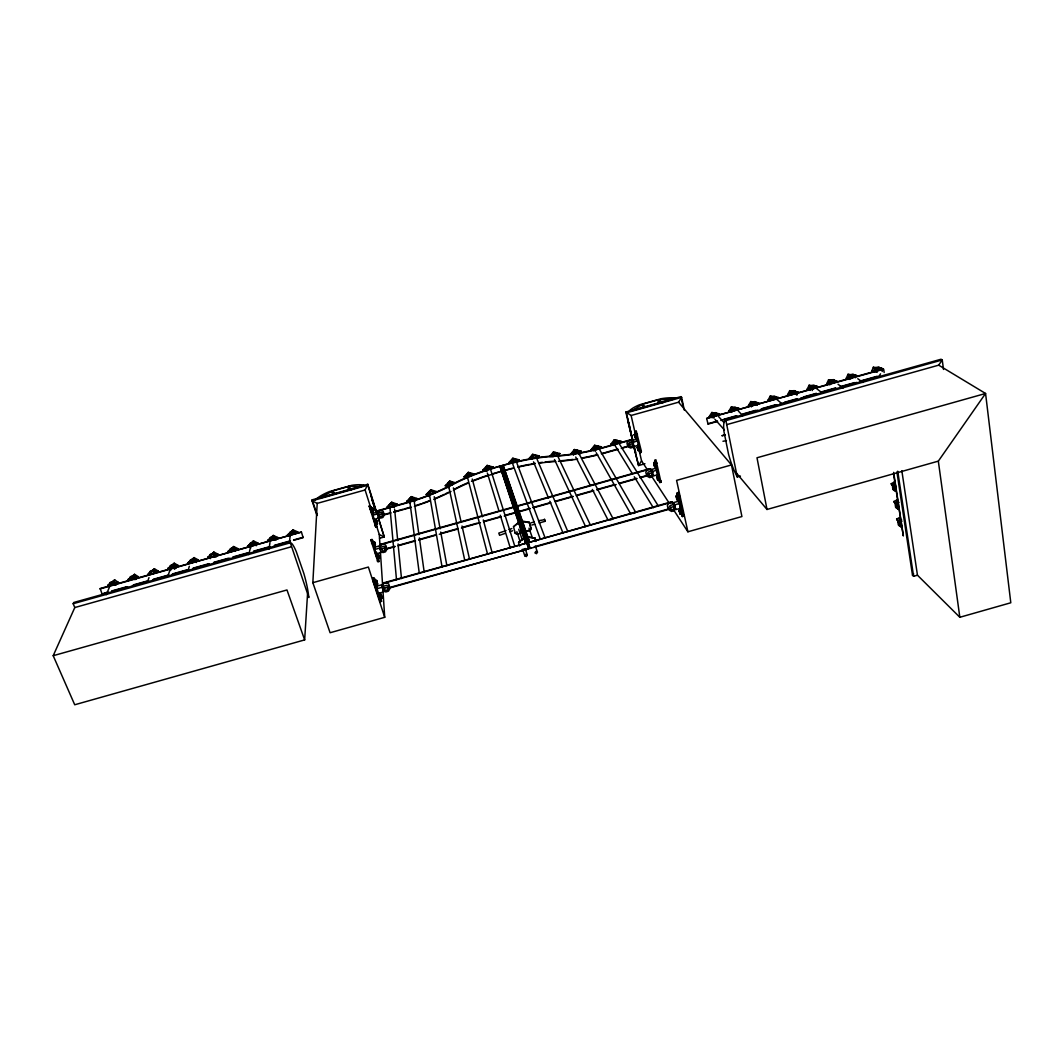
<?xml version="1.0" encoding="UTF-8"?>
<svg xmlns="http://www.w3.org/2000/svg" width="1064" height="1064" viewBox="0 0 1064 1064"><rect width="100%" height="100%" fill="white"/><g stroke="black" fill="none" stroke-linecap="round" stroke-linejoin="round"><path stroke-width="1.5" d="M382.987 590.986L384.716 617.319L330.093 632.734L312.843 582.686L317.205 503.378L312.058 500.812L312.124 499.867L367.785 484.28L376.723 512.476M289.993 541.842L308.853 597.542L308.321 593.619A27.864 3.95 73.9 0 0 303.839 573.456L296.284 551.644A27.903 3.963 73.8 0 0 290.751 543.012L289.993 541.842L73.735 602.49L73.177 603.714L74.799 607.544L53.2 655.703L74.719 704.767L304.65 639.903L307.549 593.779M108.488 592.262L102.104 594.044L100.176 588.498L301.418 532.08L303.16 537.653L293.584 540.339M301.418 532.08L99.989 588.951M524.778 555.82L525.616 554.238L527.279 554.956L526.427 556.538L524.778 555.82L522.796 549.795M943.502 369.447L942.252 359.951L941.042 359.233L725.129 419.788L724.996 421.211A27.717 5.054 74.8 0 0 723.972 431.612L728.521 454.102A27.664 5.041 74.7 0 0 735.503 473.413L737.246 476.965L740.438 476.074M289.355 543.385L290.033 536.881M269.059 549.077L269.977 542.494M635.235 431.532L635.062 432.702L636.339 431.226L635.235 431.532L640.116 452.785L641.406 451.375L636.339 431.226M537.466 552.163L536.522 553.706L534.926 552.881L535.884 551.352L537.466 552.163L535.352 546.178M248.79 554.597L250.998 545.034L254.256 545.327M657.938 477.417C657.286 472.496 660.398 483.428 658.443 479.212L659.813 482.551L660.983 482.218L655.929 459.754L654.493 461.231L655.171 464.223M348.646 486.461L332.58 490.956L319.32 498.298L361.84 486.394L348.646 486.461L347.888 489.866L351.625 489.639M658.51 399.745L642.603 404.2L631.79 410.824L673.884 399.04L658.51 399.745L657.738 403.136L663.391 402.578M659.813 482.551L654.746 460.087M532.665 454.315L531.894 457.414L528.821 458.744L532.665 454.315L539.036 455.884L537.174 457.214M188.035 570.876L189.299 566.327M679.883 508.113L682.33 516.559L683.593 516.2L678.34 492.379L676.731 493.856L677.422 497.021M677.994 493.497L678.34 492.379M167.713 576.582L170.852 567.498L172.541 567.032L174.749 569.32M349.045 489.919L350.109 486.527M659.135 403.123L660.265 399.732M147.404 582.221L148.973 577.619M682.33 516.559L677.063 492.725M875.459 371.296L871.775 371.097L873.345 367.226L876.244 367.559M106.24 594.749L110.616 584.389L113.928 584.668M102.104 594.044L107.078 592.262M447.412 485.37L449.713 481.074L455.578 482.817L452.253 483.295L449.713 481.074L445.271 485.716L448.742 485.955M849.937 378.452L846.266 378.252L848.008 374.329L856.547 375.366L853.634 375.725M252.274 543.664L253.485 540.964L258.1 543.145L255.094 545.234M429.75 492.047L430.814 489.773L436.586 491.595L434.657 492.951M831.33 380.486L828.59 379.768L830.386 383.931L826.715 383.732L828.59 379.768L836.996 380.846L834.07 381.218M410.212 498.976L411.369 496.649L417.035 498.524L414.122 500.572M810.808 389.424L807.15 389.224L809.159 385.208L817.445 386.338L814.492 386.698M192.624 560.382L194.06 557.629L198.29 559.917L195.231 562.018M109.233 584.389L110.35 582.261L112.864 581.556L115.311 582.686L116.255 584.974M108.874 585.267L109.991 583.139L112.518 582.434L114.965 583.564M789.714 390.661L791.217 394.917L787.573 394.704L789.714 390.661L797.867 391.818L796.085 393.148M128.944 579.641L130.393 576.635L132.92 575.93L135.354 577.06L136.272 579.361M129.954 580.173L130.699 578.75L134.011 579.042M149.306 573.15L150.436 571.022L152.963 570.317L155.384 571.448M149.013 574.015L150.144 571.887L152.671 571.168L155.091 572.312M150.024 574.547L150.782 573.124L154.094 573.403M169.056 568.389L170.466 565.41L172.993 564.705L175.4 565.835L176.292 568.149M170.36 568.07L171.118 566.647L174.403 566.926M390.422 504.589L391.685 502.235L397.218 504.15L394.292 506.198M189.326 561.925L190.483 559.797L192.996 559.092L195.404 560.223L196.281 562.537M189.099 562.776L190.257 560.635L192.77 559.93L195.178 561.074M190.137 563.295L190.908 561.872L194.193 562.164M209.116 557.164L210.286 555.022L212.8 554.317L215.194 555.461M210.18 557.682L210.951 556.259L214.223 556.552M229.305 550.726L230.476 548.585L232.989 547.88L235.37 549.024M229.132 551.551L230.303 549.41L232.83 548.705L235.21 549.849M230.196 552.07L230.981 550.647L234.253 550.939M249.282 545.127L250.452 542.986L252.966 542.281L255.333 543.425L256.171 545.752M249.136 545.938L250.319 543.797L252.833 543.092L255.2 544.236M269.232 539.528L270.429 537.387L272.929 536.682L275.283 537.825L276.108 540.153M269.112 540.339L270.309 538.198L272.823 537.493L275.177 538.637M770.416 400.343L767.982 400.197L770.256 396.114L778.289 397.311L776.494 398.641M270.322 540.033L271.12 538.61M270.203 540.858L271.001 539.421L274.259 539.714M289.089 534.74L290.299 532.599L292.813 531.894L295.154 533.037M290.193 535.245L291.004 533.822L294.236 534.115M317.205 503.378L365.098 489.972L367.785 484.28M374.302 519.325L378.757 518.075L377.441 513.899L378.225 510.547L401.554 504.004A80.013 24.765 -16.6 0 0 451.256 484.878A87.208 29.646 -15.3 0 1 499.867 466.152L500.945 465.846L528.781 548.811L388.174 588.419M378.225 510.547L377.467 512.289L372.866 513.207L372.972 515.149L377.441 513.899M378.438 517.064L380.566 518.141L382.867 517.49L384.024 515.508L383.346 513.34L381.218 512.263L378.904 512.914L377.76 514.909L378.784 510.973L381.085 510.334L383.2 511.398L383.878 513.566M388.706 506.038L389.956 503.884L392.456 503.179L394.731 504.349M388.772 506.797L390.023 504.642L392.523 503.937L394.811 505.107M380.486 544.342L379.675 546.218L380.486 544.342L513.646 506.93M380.726 551.445L382.987 552.562L385.447 551.87L386.684 549.769L385.953 547.481L383.692 546.351L381.231 547.042L379.994 549.157L379.848 546.949L381.072 544.848L383.532 544.156L385.793 545.273L386.511 547.561M408.656 501.144L409.919 498.989L412.42 498.284L414.694 499.455M419.283 573.323L409.826 501.636L410.677 500.2L413.856 500.506M752.009 405.903L748.378 405.69L750.785 401.58L758.685 402.804L756.89 404.134M428.3 494.188L429.563 492.034L432.064 491.329L434.312 492.499M383.067 582.992L382.202 585.027L383.067 582.992L527.185 542.933L383.093 583.498M464.795 560.475L448.596 485.836L449.447 484.413L452.586 484.719M466.218 476.526L467.482 474.398L469.942 473.706L472.15 474.863M485.264 469.517L486.541 467.389L488.988 466.71L491.169 467.867M486.248 469.291L487.099 467.867M510.933 461.577L512.223 459.449L514.657 458.77L516.825 459.927L517.45 462.255M511.186 462.255L512.462 460.127L514.909 459.435L517.077 460.606M512.396 462.707L513.247 461.284L516.333 461.603M530.949 457.64L532.239 455.498L534.687 454.82L536.855 455.991L537.466 458.318M531.229 458.318L532.519 456.177L534.979 455.485L537.134 456.656M532.452 458.757L533.317 457.334L536.402 457.653M551.844 455.339L553.16 453.184L555.621 452.493L557.789 453.676L558.387 456.017M552.163 456.004L553.48 453.849L555.94 453.158L558.108 454.341M553.094 455.791L553.972 454.355M553.413 456.456L554.291 455.02L557.376 455.352M733.681 407.871L731.301 407.033L732.391 411.409L728.76 411.196L731.301 407.033L739.081 408.297L736.049 408.696M516.865 534.181L515.202 532.958L516.865 534.181L520.509 533.157L521.413 531.681L518.926 522.597L513.486 526.72L518.78 522.158M573.31 453.53L574.64 451.362L577.127 450.671L579.295 451.854L579.88 454.235M574.573 453.982L575.464 452.546L578.563 452.865L613.103 518.753M529.287 522.264L531.122 528.954L530.218 530.431L526.574 531.455L524.911 530.218L526.427 531.016L530.058 529.992L530.976 528.515L529.287 522.264L522.437 521.134M593.739 449.261L595.082 447.079L597.569 446.388L599.737 447.585M613.529 443.781L614.886 441.6L617.373 440.895L619.527 442.092M634.064 445.377L632.801 447.385L630.513 448.024L628.531 446.92L628.013 444.725L629.276 442.704L631.577 442.065L633.559 443.169L628.279 422.674A25.895 3.006 74.7 0 1 627.693 418.857M637.828 444.646L641.552 460.845L638.586 465.553L633.612 445.55M625.858 412.047L631.125 415.479L678.553 402.205L681.612 397.364L680.973 396.619L625.858 412.047L632.495 440.762M653.469 474.797L652.112 476.925L649.665 477.603L647.564 476.446L647.032 474.118L648.375 471.99L650.836 471.299L652.937 472.456L649.585 469.41L647.151 470.102L645.795 472.23L646.327 474.544M712.76 416.915L709.143 416.702L711.816 412.5L719.464 413.803L717.641 415.133M712.175 416.117L713.585 413.936L716.059 413.231L718.16 414.441M731.872 410.598L733.282 408.403L735.769 407.712L737.844 408.922M732.657 410.411L733.601 408.962M733.242 411.023L734.187 409.56L737.232 409.906M675.653 508.432L674.19 510.707L671.57 511.438L669.322 510.215L668.777 507.754L670.24 505.48L672.86 504.735L675.108 505.959L671.437 502.567L668.817 503.312L667.367 505.573L667.913 508.033M751.556 405.078L752.98 402.884L755.453 402.192L757.528 403.416M752.94 405.504L753.884 404.041L756.916 404.387M770.575 398.973L772.012 396.779L774.472 396.087L776.534 397.311M771.227 399.572L772.65 397.377L775.124 396.673L777.186 397.896M771.972 399.399L772.916 397.936M772.61 399.984L775.217 398.056L782.412 404.16M790.206 393.481L791.643 391.273L794.103 390.581L796.165 391.805M790.871 394.052L792.321 391.858L794.781 391.166L796.843 392.39L797.269 394.797M791.603 393.893L794.21 391.964M792.281 394.478L794.888 392.549L796.258 393.361L796.55 394.97M810.515 388.546L811.965 386.352L814.439 385.66L816.474 386.884M830.146 383.053L831.609 380.846L834.07 380.154M831.569 383.452L834.189 381.524M849.764 377.547L851.24 375.339L853.7 374.648M851.2 377.959L852.184 376.483L855.177 376.842M875.353 370.378L876.842 368.171L879.303 367.479M859.845 381.524L879.024 376.151L880.566 373.836M882.123 371.522L883.266 368.942L706.656 418.458L708.039 424.097L717.628 421.411M726.712 424.642L938.687 365.165L942.252 359.951L725.914 420.626L725.129 419.788M893.973 485.171L892.55 487.232L892.896 489.493L894.811 490.61M894.771 485.862L893.334 487.937L893.68 490.198L895.609 491.315M894.917 486.315L894.186 489.201M895.715 487.006L894.758 488.389L896.26 490.65M897.511 503.764L896.074 505.826L896.42 508.06L898.322 509.164M896.686 505.56L897.63 504.19M898.442 504.921L897.484 506.291L898.987 508.512M736.461 473.094L767.011 509.47L938.328 461.138L985.57 393.481L938.687 365.165M900.197 521.466L898.787 523.501L899.12 525.709L901.022 526.8M901.128 522.624L900.184 523.98L901.674 526.175M271.373 537.958L273.262 535.431L278.01 537.573L275.017 539.648M613.197 444.419L610.816 444.26L614.167 439.871L621.163 441.361L618.384 443.369M251.49 543.531L253.485 540.964L254.535 543.691L258.1 543.145M594.643 449.966L591.079 449.726L594.563 445.297L601.439 446.827L599.577 448.17M232.112 548.465L233.694 546.524L238.176 548.731L235.144 550.819L233.694 546.524L227.696 551.671L230.542 550.407M574.281 454.222L570.73 453.982L574.347 449.54L581.064 451.083L579.188 452.426M211.404 555.022L213.877 552.07L218.24 554.331L216.205 555.714M553.187 456.682L549.676 456.443L553.4 452.014L559.943 453.57L558.081 454.9M191.467 560.608L194.06 557.629L194.645 560.475L198.29 559.917M172.421 565.197L174.23 563.188L178.326 565.516L175.254 567.617M511.159 462.827L508.858 462.667L512.821 458.238L519.033 459.821L516.24 461.803M767.011 509.47L756.996 457.773L985.57 393.481L1010.8 602.769L959.834 617.28L917.461 575.212L913.59 576.302L912.5 575.212L913.683 573.895M485.317 470.062L483.016 469.916L487.166 465.42L493.204 467.056L491.329 468.386M152.498 570.783L154.386 568.748L158.35 571.115L155.278 573.217L154.386 568.748L147.843 574.068M466.338 477.058L464.024 476.898L468.32 472.349L474.251 474.025L470.98 474.491M131.59 577.406L134.53 574.307L138.36 576.715L136.298 578.124M429.696 494.76L426.199 494.507L430.814 489.773L433.234 492.073L436.586 491.595M538.557 520.722L544.662 519.684L545.061 521.32L539.155 522.983M408.948 501.609L406.621 501.437L411.369 496.649L413.643 499.016L417.035 498.524M545.061 521.32L544.928 520.615M289.754 535.099L287.453 534.926L293.039 529.885L297.907 531.987L295.925 533.37M269.83 540.685L267.543 540.499L273.262 535.431L274.472 538.105L278.01 537.573M249.907 546.271L247.619 546.085L253.485 540.964M519.604 546.071L518.58 542.414L524.047 537.732M210.02 557.456L207.746 557.27L213.877 552.07L214.622 554.876L218.24 554.331M190.057 563.056L187.796 562.856L194.06 557.629M170.08 568.655L167.819 568.455L174.23 563.188L174.669 566.075L178.326 565.516M110.084 585.479L107.836 585.28L114.659 579.88L118.357 582.327L115.258 584.442M531.149 547.628L530.045 548.452L503.445 470.7L502.035 465.553L503.126 465.247A87.195 29.632 -15.2 0 1 554.823 455.844A79.734 24.618 -14 0 0 607.504 446.268L630.659 439.764L632.229 440.855L630.659 439.764M671.584 501.756L673.406 503.019L671.584 501.756L528.449 542.573L530.045 548.452L670.014 509.031M656.275 466.857L655.251 462.348L655.264 463.851M895.156 484.16L894.066 482.138L891.22 483.748L893.361 487.658M658.084 475.954L659.52 480.197L658.802 479.119M896.526 505.666L893.946 501.49L896.846 503.472L898.415 503.033L896.792 500.027L893.946 501.49L895.369 504.11M900.556 519.697L899.479 517.716L896.633 519.019L898.761 522.969M107.836 585.28L110.576 584.043L114.659 579.88L114.633 582.912L118.357 582.327M130.606 578.43L127.84 579.667L134.53 574.307L135.274 578.829M167.819 568.455L170.626 567.218M187.796 562.856L190.602 561.606M207.746 557.27L210.579 556.007M247.619 546.085L250.492 544.821M267.543 540.499L270.429 539.235M287.453 534.926L290.366 533.649L293.039 529.885L294.396 532.519L297.907 531.987M406.621 501.437L409.64 500.133M464.024 476.898L467.043 475.595L468.32 472.349L470.089 473.773M445.271 485.716L448.29 484.399M426.199 494.507L429.231 493.191M483.016 469.916L486.048 468.599L487.166 465.42L489.972 467.495L493.204 467.056M508.858 462.667L511.904 461.35L512.821 458.238L515.827 460.26L519.033 459.821M549.676 456.443L552.788 455.113L553.4 452.014L556.738 454.009L559.943 453.57M570.73 453.982L573.882 452.639L574.347 449.54L577.872 451.522L581.064 451.083M591.079 449.726L594.257 448.37M610.816 444.26L614.021 442.903L614.167 439.871L616.721 441.148M709.143 416.702L712.428 415.319L711.816 412.5L714.875 413.63M728.76 411.196L732.072 409.813M748.378 405.69L751.703 404.307L750.785 401.58L754.456 402.791M767.982 400.197L771.32 398.801L770.256 396.114L774.033 397.298M787.573 394.704L790.938 393.308M807.15 389.224L810.529 387.815L809.159 385.208M826.715 383.732L830.106 382.322M846.266 378.252L849.684 376.842L848.008 374.329L850.828 375.02M871.775 371.097L875.22 369.673L873.345 367.226M678.659 499.92L677.595 495.132L677.542 496.675M505.373 533.29L499.588 535.312L498.79 533.104L506.038 530.577M508.938 529.566L511.837 528.555M509.723 531.774L512.622 530.763M375.406 581.476L376.643 580.359L375.366 580.718L375.924 583.365L376.39 584.508L377.667 584.149L376.643 580.359M675.919 496.117L677.622 496.396L678.18 498.271L678.313 499.508L677.037 499.867L675.919 496.117L677.622 496.396M373.531 582.247L374.807 581.888L373.969 578.031L372.693 578.39L373.531 582.247L380.26 601.692L381.537 601.333L380.686 597.476M678.473 496.409L679.736 496.05M377.108 581.503L375.831 581.862L375.366 580.718M375.924 583.365L377.201 583.006L377.667 584.149M677.037 499.867L676.917 498.63L678.18 498.271M676.611 499.216L678.313 499.508M671.876 502.195L528.449 542.573L502.035 465.553L511.026 463.412A87.966 29.938 -15.2 0 1 554.371 456.296A82.327 25.403 -14 0 0 599.631 448.848L630.886 440.097M610.31 519.87L612.212 519.338M633.014 513.473L634.915 512.941M382.029 584.695L376.935 586.131L377.082 588.671L382.202 587.235L382.029 584.695L383.532 589.35M673.406 502.647L678.46 501.224L680.96 508.166L675.906 509.589L673.406 502.647L673.924 505.4M674.842 504.815L679.909 503.392M389.69 587.474L528.781 548.811L500.945 465.846L492.193 468.692A87.993 29.938 -15.3 0 0 451.907 485.011A82.62 25.536 -16.6 0 1 409.72 502.102L378.252 510.933M534.341 546.723L668.139 509.044M378.598 593.34L383.705 591.903L382.202 587.235M379.901 594.696L381.178 594.337L382.202 598.128L380.925 598.487L379.901 594.696L380.367 595.827M679.085 510.414L680.348 510.055L681.346 512.582L681.465 513.792L680.202 514.151L679.085 510.414L680.202 514.151M379.941 595.468L381.178 594.337M679.524 511.066L680.787 510.707M679.204 511.624L680.468 511.265L680.348 510.055M380.46 597.37L381.737 597.01L382.202 598.128M680.082 512.941L681.346 512.582M382.149 597.356L380.925 598.487M679.763 513.486L681.465 513.792M379.609 600.934L381.537 601.333M682.689 515.521L683.952 515.162M673.698 510.055L687.903 531.787L741.914 516.545L731.487 464.941L678.553 402.205M892.949 486.501L891.22 483.748L894.119 485.623L895.689 485.171M899.067 502.381L896.713 503.046L895.276 505.094L895.622 507.329L897.524 508.432M901.753 520.07L899.413 520.735L897.989 522.757L898.322 524.964L900.224 526.055M901.9 521.44L900.33 521.879L899.612 524.712M468.067 474.863L471.166 475.182M448.676 483.229L451.149 482.524L453.384 483.694M376.151 523.395L376.882 526.653L375.778 526.959L369.128 506.118L370.245 505.799L370.857 506.743L372.786 512.808M449.287 483.694L450.937 483.229M370.857 506.743L369.74 507.062L369.128 506.118M371.469 508.246L372.586 507.94L373.451 510.654L372.373 511.545L371.469 508.246L372.373 511.545M634.29 434.578L635.394 434.272L636.219 436.4L636.365 437.53L635.261 437.849L634.29 434.578L635.261 437.849M369.86 509.377L370.977 509.058L370.245 505.799M371.509 508.831L372.586 507.94M634.623 435.07L635.727 434.764M636.392 434.657L637.496 434.351M371.895 509.324L372.998 509.004M634.437 435.721L635.541 435.415L635.394 434.272M130.074 577.513L132.601 576.794L135.035 577.925M170.2 566.261L172.727 565.556L175.148 566.686M110.962 583.511L112.651 583.032L114.912 585.32M251.144 544.209L252.82 543.744M410.571 499.442L412.233 498.976M615.325 442.119L618.423 442.451M713.917 414.468L716.963 414.814M831.809 381.417L833.458 380.965L835.546 382.348M853.062 375.459L851.426 375.924L850.708 379.01M877.002 368.756L878.638 368.29M371.948 510.481L373.065 510.161L373.491 511.239M635.102 436.706L636.219 436.4M372.334 510.973L373.451 510.654M634.929 437.357L636.365 437.53M633.319 442.145L637.748 440.895L636.631 439.246L632.216 440.483L638.586 465.553L644.97 463.758M111.853 590.919L126.204 586.889M134.184 584.655L148.534 580.625M153.309 579.282L167.66 575.265M172.448 573.922L186.798 569.892M193.183 568.11L209.116 563.641M213.904 562.297L228.255 558.268M233.043 556.924L247.393 552.908M253.764 551.112L269.711 546.643M274.499 545.3L290.445 540.831M293.624 539.94L303.2 537.254M382.974 514.87L390.741 512.702M393.853 511.824L403.163 509.217M616.468 449.394L608.768 451.548A79.601 24.858 -14 0 1 601.333 453.636M622.639 447.651L627.268 446.361M707.76 423.778L717.349 421.091M723.733 419.309L736.501 415.718M742.898 413.936L755.666 410.345M762.05 408.563L774.831 404.972M784.407 402.285L797.175 398.707M803.573 396.912L816.341 393.334M821.129 391.991L835.506 387.961M840.294 386.618L854.671 382.588M861.055 380.792L877.015 376.31M411.316 507.315L393.88 512.21M111.68 591.358L127.64 586.889M132.428 585.546L148.375 581.064M153.163 579.72L169.123 575.252M172.315 574.361L188.275 569.878M193.063 568.535L209.023 564.066M213.811 562.723L229.758 558.241M232.95 557.35L248.91 552.868M253.698 551.524L269.658 547.056M274.445 545.712L290.392 541.244M383 515.269L390.781 513.087M618.224 449.287L602.251 453.769M621.309 448.423L629.024 446.268M720.82 420.519L736.807 416.037M741.595 414.694L757.581 410.212M760.773 409.308L776.747 404.825M779.952 403.934L797.521 399M800.726 398.109L816.7 393.627M821.488 392.284L835.878 388.24M840.666 386.897L856.653 382.415M73.177 603.714L289.873 542.933M634.304 446.401L638.719 445.151M376.563 520.456L375.459 520.762L375.938 522.996L376.35 524.06L377.454 523.741L376.563 520.456L377.454 523.741M637.216 447.332L638.32 447.026L639.145 449.154L639.291 450.272L638.187 450.591L637.216 447.332L638.187 450.591M375.486 521.36L376.603 521.041M637.562 447.838L638.666 447.532M375.871 521.826L376.975 521.506M74.799 607.544L291.23 546.816M375.938 522.996L377.055 522.69M638.041 449.46L639.145 449.154M377.427 523.156L376.35 524.06M637.855 450.085L639.291 450.272M375.193 526.082L376.882 526.653M640.302 451.681L641.406 451.375M725.036 434.83L721.844 435.735L725.316 435.176M378.265 557.962L379.05 561.486L377.866 561.832L370.791 539.82L371.988 539.488L372.626 540.392L374.98 547.707M726.433 440.696L722.961 441.254M370.791 539.82L371.442 540.725L372.626 540.392M379.542 538.291L384.25 536.974L378.212 517.184M373.291 542.042L374.475 541.709L375.393 544.582L374.249 545.579L373.291 542.042L373.73 543.145L374.914 542.813M653.708 463.279L654.892 462.96L655.796 465.261L655.929 466.444L654.746 466.777L653.708 463.279L654.746 466.777M373.318 542.707L374.475 541.709M654.081 463.838L655.264 463.518M371.575 543.345L372.772 543.012L371.988 539.488M656.023 463.465L657.206 463.119M653.855 464.476L655.025 464.143L654.892 462.96M373.797 544.462L374.993 544.13L375.432 545.234M654.613 465.593L655.796 465.261M654.373 466.218L655.929 466.444M517.184 505.945L649.758 468.692L651.447 469.862L652.205 473.227M380.513 544.781L513.779 507.342L515.295 512.888L504.203 516M651.447 469.862L650.011 469.064L517.33 506.344L518.833 511.89L530.005 508.752M379.516 545.885L374.767 547.215L374.887 549.436L379.662 548.093L379.516 545.885L379.848 546.949M651.434 469.49L656.142 468.16L658.43 474.544L653.708 475.874L651.434 469.49L652.219 472.895M652.684 471.379L657.419 470.049M385.394 548.944L394.89 546.271M399.638 544.941L413.883 540.938M418.631 539.608L436.041 534.713M440.789 533.383L458.185 528.489M462.933 527.159L477.177 523.156M483.508 521.373L500.918 516.479M505.666 515.149L515.162 512.476L519.831 526.348M529.859 508.353L518.687 511.478L522.437 522.344M533.037 507.448L550.58 502.527M555.368 501.184L572.911 496.25M577.686 494.906L592.036 490.876M596.824 489.533L614.367 484.599M619.142 483.256L636.684 478.321M639.876 477.43L647.843 475.196M385.434 549.383L394.93 546.71M398.096 545.819L415.519 540.924M418.684 540.033L436.107 535.139M439.272 534.248L458.278 528.914M461.444 528.023L480.449 522.677M483.615 521.786L501.038 516.891M533.197 507.861L550.753 502.926M555.541 501.583L573.097 496.649M576.289 495.744L593.832 490.823M597.024 489.919L616.176 484.532M619.368 483.641L636.924 478.707M640.116 477.816L648.096 475.568M376.31 553.839L381.072 552.509L379.662 548.093M377.534 555.248L378.718 554.916L379.622 557.762L378.478 558.773L377.534 555.248L377.959 556.339L379.143 556.007M656.754 476.765L658.31 477.005L658.829 478.747L658.975 479.917L657.791 480.25L656.754 476.765L657.938 476.433L658.071 477.603M377.574 555.927L378.718 554.916M378.053 557.682L379.236 557.35L379.675 558.44M657.791 480.25L657.658 479.079L658.829 478.747M657.419 479.678L658.975 479.917M377.241 560.994L379.05 561.486M660.079 481.473L661.249 481.141M53.2 655.703L286.974 589.961L304.65 639.903M312.843 582.686L368.383 567.059L384.716 617.319M731.487 464.941L676.584 480.383L687.903 531.787M531.175 522.796L534.128 521.958M531.774 525.057L534.726 524.22M377.175 586.623L374.661 578.869L372.693 578.39M512.422 468.572L503.445 470.7M376.257 585.054L374.728 580.372L375.991 583.657M154.666 571.687L158.35 571.115M134.649 577.3L138.36 576.715M234.585 549.277L238.176 548.731M397.218 504.15L393.813 504.642L391.685 502.235L386.791 507.062L389.118 507.235M601.439 446.827L598.261 447.252L594.563 445.297M535.83 456.31L539.036 455.884M618.011 441.786L621.163 441.361M716.404 414.202L719.464 413.803M755.679 403.19L758.685 402.804M794.901 392.19L797.867 391.818M879.17 368.57L882.043 368.224L879.143 367.891M378.358 559.305L376.949 554.916M535.884 541.483L535.019 538.278L527.957 537.134L529.154 541.496M527.811 536.668L535.019 538.278M529.446 522.703L522.584 521.559L523.741 525.829M376.23 524.579L375.073 520.482M375.406 520.389L376.563 524.486L376.337 523.315M132.707 577.406L134.955 579.694M192.823 560.555L194.419 561.313M232.83 549.343L234.413 550.101M272.796 538.145L274.366 538.903M295.22 532.239L292.879 531.096L290.379 531.787L289.169 533.942L289.98 536.269M292.746 532.545L294.316 533.317M376.337 525.27L379.276 534.487L384.25 536.974L378.279 518.141M434.178 491.768L431.931 490.597L429.444 491.302L428.18 493.443L429.005 496.529M433.5 493.536L430.335 493.231L429.484 494.667L442.052 566.913M453.224 482.976L450.99 481.819L448.529 482.511L447.252 484.652L448.09 487.711M471.951 474.172L469.756 473.014L467.296 473.693L466.032 475.834L466.697 478.148M471.365 475.887L468.253 475.568L467.402 476.991L487.538 554.065M490.956 467.176L488.775 466.019L486.328 466.71L485.064 468.838L485.703 471.153M578.936 451.189L576.768 449.992L574.294 450.697L572.964 452.865L573.549 455.232M599.351 446.92L597.183 445.723L594.696 446.414L593.353 448.596L593.938 450.976M619.115 441.44L616.96 440.243L614.487 440.935L613.13 443.116L613.689 445.497M618.836 443.103L615.737 442.77L615.205 445.816L632.535 473.946M632.455 441.507L630.473 440.403L628.199 441.041L626.935 443.05L627.454 445.244M717.601 413.829L715.5 412.619L713.026 413.311L711.63 415.505L712.122 417.899M717.522 415.439L714.476 415.093L713.864 418.152M737.259 408.323L735.171 407.113L732.697 407.805L731.287 409.986L731.766 412.393M735.251 408.496L736.634 409.308M815.769 386.312L813.734 385.088L811.26 385.78L809.81 387.974L810.236 390.395M813.84 386.458L815.197 387.269M836.105 381.377L833.338 379.595L830.878 380.287L829.415 382.481L829.827 384.902M855.722 375.885L852.929 374.102L850.469 374.781L849.006 376.988L849.391 379.409M881.311 368.703L878.505 366.934L876.044 367.625L874.555 369.82L874.927 372.254M880.779 369.66L877.8 369.301L877.055 372.4M857.77 378.718L862.957 382.481M838.046 384.25L843.034 388.081M822.246 392.988L814.545 387.03L812.896 387.496L812.218 390.581M331.117 491.847L333.857 494.175L335.027 493.457L332.58 490.956M641.459 404.998L644.106 407.339M738.35 411.063L742.845 415.692M642.603 404.2L645.01 406.701M718.599 416.609L723.932 422.461M714.928 419.336L724.438 429.949M706.656 418.458L883.679 369.221L884.171 372.493M373.969 578.031L374.661 578.869M657.153 472.655L658.43 474.544M641.552 460.845L646.925 469.064M651.407 475.927L669.269 503.259M619.714 444.499L658.363 506.038M634.264 476.765L653.323 507.714M898.349 521.852L896.633 519.019L899.532 521.134L899.479 517.716M635.74 512.409L599.019 448.596L595.92 448.263L595.401 451.309M596.212 452.732L630.779 514.058M896.792 506.73L898.216 509.35M575.73 457.041L590.081 485.011M592.342 489.427L608.196 520.349M558.081 456.828L590.453 525.124M554.504 459.528L585.626 526.707M681.239 512.875L681.811 514.191M655.411 465.766C657.366 469.929 654.227 458.956 654.905 463.957M537.041 459.169L567.79 531.508M636.245 436.852C638.001 440.629 635.048 430.361 635.767 435.149M639.171 449.58C640.98 453.277 637.908 442.93 638.36 447.984M533.49 461.843L548.585 498.205M549.835 501.237L563.042 533.051M170.094 568.921L170.692 570.464M375.818 581.609L375.113 580.266L375.379 581.676M375.938 583.631L376.457 584.987L376.377 583.551M380.353 595.561L379.662 594.271L380.779 599.019M379.968 595.667L379.276 594.377L380.606 599.072L380.899 597.503M380.473 597.622L380.992 598.966M682.649 513.739L683.593 516.2M516.904 463.133L545.114 537.892M660.146 479.957L660.983 482.218M210.193 558.64L209.329 556.326L210.486 554.184L213 553.48L215.393 554.623L216.258 556.938M373.717 542.933C371.908 538.278 374.967 549.237 374.235 544.755M373.358 543.026C371.549 538.371 374.621 549.33 373.876 544.848M377.946 556.113C376.164 551.538 379.223 562.444 378.465 557.935M377.108 554.929L377.6 556.219M214.423 555.714L215.008 557.257M640.049 449.354L641.206 452.479M640.116 452.785L638.32 446.534L638.693 447.891M512.821 464.263L540.432 539.421M371.549 509.217C369.846 504.722 372.706 514.989 372.028 510.933M900.078 524.685L900.889 526.933M250.213 546.457L250.772 548.013M528.994 528.196L532.173 537.187M529.566 541.749L503.232 465.58L516.532 505.214M527.279 536.402L524.126 527.252L524.752 529.526M525.762 542.813L499.987 466.498L513.566 507.767M520.336 527.85L525.124 542.028M312.124 499.867L317.365 515.468M316.793 514.87L312.058 500.812L367.825 485.197L376.284 511.877M525.656 548.558L521.905 549.609M518.727 529.3L522.251 539.86M525.27 548.918L527.279 554.956M516.865 531.694L520.323 542.254M518.58 542.414L524.193 538.184L525.39 542.56M379.183 592.821L380.181 595.92M374.807 581.888L380.872 600.575M376.39 552.096L377.8 556.499M372.772 543.012L378.438 560.662M371.442 540.725L372.852 545.114M374.728 550.966L377.082 558.294M389.53 586.437L388.759 584.03L386.338 582.846L383.705 583.577L382.388 585.812L382.561 588.352L383.878 586.118L386.525 585.373L388.945 586.557L389.73 588.977L388.4 591.212L385.767 591.956L383.346 590.773L383.173 588.219M371.017 496.05L375.924 511.558M371.881 499.535L375.672 511.491M365.098 489.972L370.472 506.85M370.977 509.058L376.297 525.762M370.232 508.579L371.668 513.114M372.639 516.146L375.047 523.714M514.843 546.377L490.398 468.878L487.312 468.559L486.9 471.525M377.308 511.957L377.627 512.968M394.451 507.714L392.43 505.373L389.929 507.289L396.5 579.734M487.379 473.081L498.83 510.494M500.253 515.176L510.268 547.907M409.826 501.636L410.305 503.206M409.281 502.753L408.563 500.399L409.813 498.245L412.313 497.54L414.588 498.71L415.306 501.064M677.874 498.856L677.183 495.758M676.358 496.755L676.917 498.63M680.468 511.265L681.026 513.141M657.14 477.337L657.658 479.079M635.541 435.415L636.033 437.038M448.596 485.836L449.061 487.392M633.998 445.51L634.756 448.144M513.486 526.72L515.335 533.397M372.626 508.512L373.065 510.161M472.23 479.013L482.431 516.785M483.282 519.937L492.22 553.001M378.757 555.594L379.236 557.35M374.515 542.361L374.993 544.13M381.218 595.109L381.737 597.01M376.683 581.104L377.201 583.006M534.86 537.825L535.724 541.031M578.563 452.865L578.962 454.448M544.436 519.086L544.595 519.764M633.04 441.587L626.403 412.819L681.612 397.364L684.338 410.199M632.628 441.081L628.678 422.262M631.125 415.479L636.831 440.416M655.85 467.202L658.204 477.669M453.397 487.871L460.938 521.24M462.015 526.015L469.57 559.385M375.286 524.791L375.778 526.959M678.127 500.186L678.832 503.365M379.702 599.112L380.26 601.692M681.652 399.825L683.021 406.235M725.914 420.626L737.246 476.965M751.397 406.887L750.945 404.48L752.354 402.285L754.828 401.594L756.903 402.817L757.355 405.211M434.258 496.715L440.137 528.835M440.722 532.04L446.893 565.769M854.951 375.326L855.336 377.747M893.654 472.363L903.336 535.963L893.507 473.653M876.018 370.232L876.257 371.841M897.737 471.179L913.59 576.302M896.899 471.911L912.5 575.212M901.846 470.767L917.461 575.212M681.692 514.231L680.375 509.55L680.694 510.946M414.335 502.075L418.923 534.673M419.389 537.932L424.204 572.153M938.328 461.138L959.834 617.28M394.611 509.363L397.723 540.658M398.056 543.957L401.5 578.55M378.638 516.12L378.757 518.075M379.276 534.487L380.008 545.686M380.433 552.083L382.561 584.402M378.438 558.095L378.478 558.773M376.35 583.75L376.39 584.508M896.792 500.027L896.846 503.472M894.066 482.138L894.119 485.623M315.476 499.748A26.307 8.1 -17.4 0 1 329.507 491.555L351.732 485.33A26.294 8.113 -17.4 0 1 363.928 485.157M454.142 489.307A87.062 29.912 -15.4 0 1 467.508 482.896M471.485 481.234A87.062 29.912 -15.4 0 1 488.19 475.143M492.526 473.799A87.062 29.912 -15.4 0 1 501.277 471.312L502.368 471.006L493.616 473.852A87.833 30.218 -15.3 0 0 472.389 481.3M448.529 492.286A79.893 24.991 -16.6 0 1 445.577 493.749M444.326 494.348A79.893 24.991 -16.6 0 1 435.123 498.444M429.59 500.665A79.893 24.991 -16.6 0 1 422.435 503.312M420.985 503.817A79.893 24.991 -16.6 0 1 415.106 505.746M410.651 507.116A79.893 24.991 -16.6 0 1 404.666 508.818M451.016 491.475A82.487 25.789 -16.6 0 1 433.726 499.428M429.404 501.131A82.487 25.789 -16.6 0 1 414.388 506.371M453.41 490.198A87.833 30.218 -15.3 0 1 468.373 482.99M677.928 398.295A26.161 8.033 -13.1 0 0 661.396 398.668L639.384 404.825A26.148 8.033 -13.2 0 0 629.316 410.877M635.78 452.533A25.855 3.006 74.7 0 1 635.009 450.099M634.623 448.862A25.855 3.006 74.7 0 1 633.506 445.031M504.522 470.408A87.049 29.898 -15.2 0 1 513.3 467.974M517.716 466.87A87.049 29.898 -15.2 0 1 529.46 464.37M530.909 464.103A87.049 29.898 -15.2 0 1 535.272 463.345M539.581 462.694A87.049 29.898 -15.2 0 1 542.427 462.321M545.234 461.976A87.049 29.898 -15.2 0 1 554.57 461.151M596.837 454.78A79.601 24.858 -14 0 1 581.795 457.986M572.937 459.409A79.601 24.858 -14 0 1 559.385 460.858M597.808 454.927A82.194 25.642 -14 0 1 582.234 458.278M577.619 459.076A82.194 25.642 -14 0 1 558.48 461.35M518.354 467.109A87.82 30.204 -15.2 0 1 534.567 463.877M538.916 463.212A87.82 30.204 -15.2 0 1 555.714 461.523M379.369 514.617L380.074 516.838L382.442 516.173L381.737 513.952L379.369 514.617M381.723 548.864L382.468 551.205L384.995 550.5L384.25 548.159L381.723 548.864M384.41 588.059L385.208 590.547L387.921 589.775L387.123 587.301L384.41 588.059M629.715 444.419L630.234 446.667L632.588 446.016L632.069 443.755L629.715 444.419M648.841 473.799L649.386 476.193L651.899 475.488L651.354 473.094L648.841 473.799M670.732 507.422L671.291 509.949L673.978 509.204L673.419 506.663L670.732 507.422M635.394 433.766L636.365 438.036L635.394 433.766M677.223 495.239L678.273 500.027L677.223 495.239M680.761 509.443L681.426 514.298L680.761 509.443M372.586 511.997L371.256 507.807L372.586 511.997"/></g></svg>
